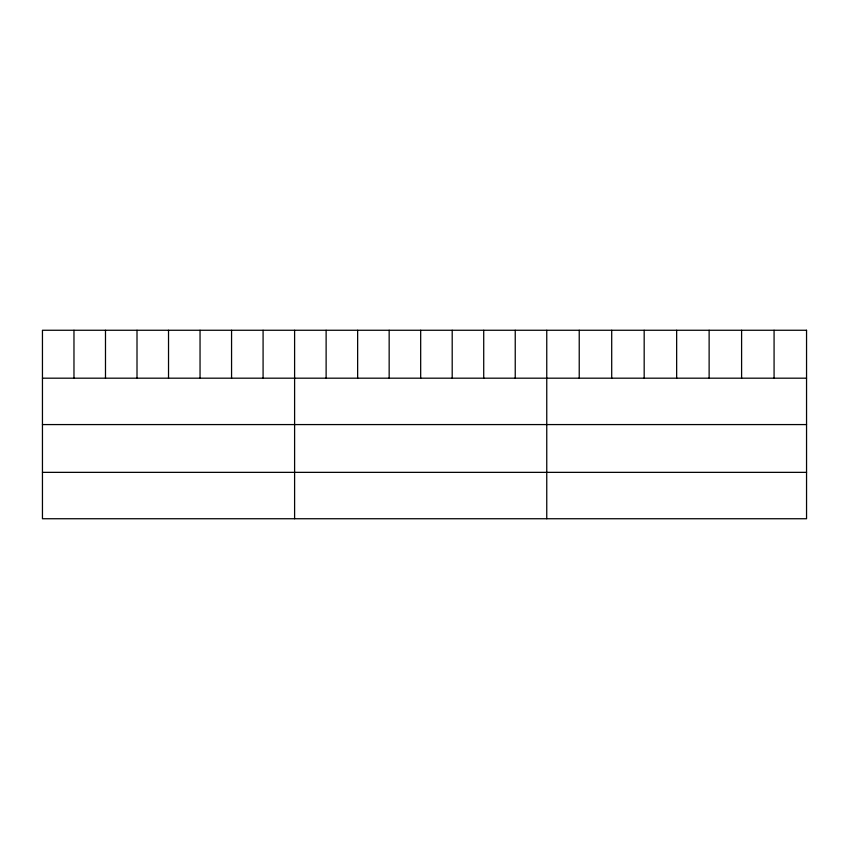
<?xml version="1.0" encoding="UTF-8"?>
<svg xmlns="http://www.w3.org/2000/svg" width="849" height="849" viewBox="0 0 849 849"><rect width="100%" height="100%" fill="white"/><g stroke="black" fill="none" stroke-linecap="round" stroke-linejoin="round"><path stroke-width="1.27" d="M42.45 378.187L806.55 378.187M42.45 424.574L806.55 424.574M42.45 472.352L806.55 472.352M774.076 330.261L774.076 378.187M741.601 330.261L741.601 378.187M709.127 330.261L709.127 378.187M676.653 330.261L676.653 378.187M644.179 330.261L644.179 378.187M611.704 330.261L611.704 378.187M579.23 330.261L579.23 378.187M546.756 330.261L546.756 518.739M515.237 330.261L515.237 378.187M483.718 330.261L483.718 378.187M452.199 330.261L452.199 378.187M420.679 330.261L420.679 378.187M389.16 330.261L389.16 378.187M357.641 330.261L357.641 378.187M326.122 330.261L326.122 378.187M294.603 330.261L294.603 518.739M263.084 330.261L263.084 378.187M231.565 330.261L231.565 378.187M200.046 330.261L200.046 378.187M168.527 330.261L168.527 378.187M137.007 330.261L137.007 378.187M105.488 330.261L105.488 378.187M73.969 330.261L73.969 378.187M806.55 330.261L42.45 330.261L42.45 518.739L806.55 518.739L806.55 330.261"/></g></svg>
